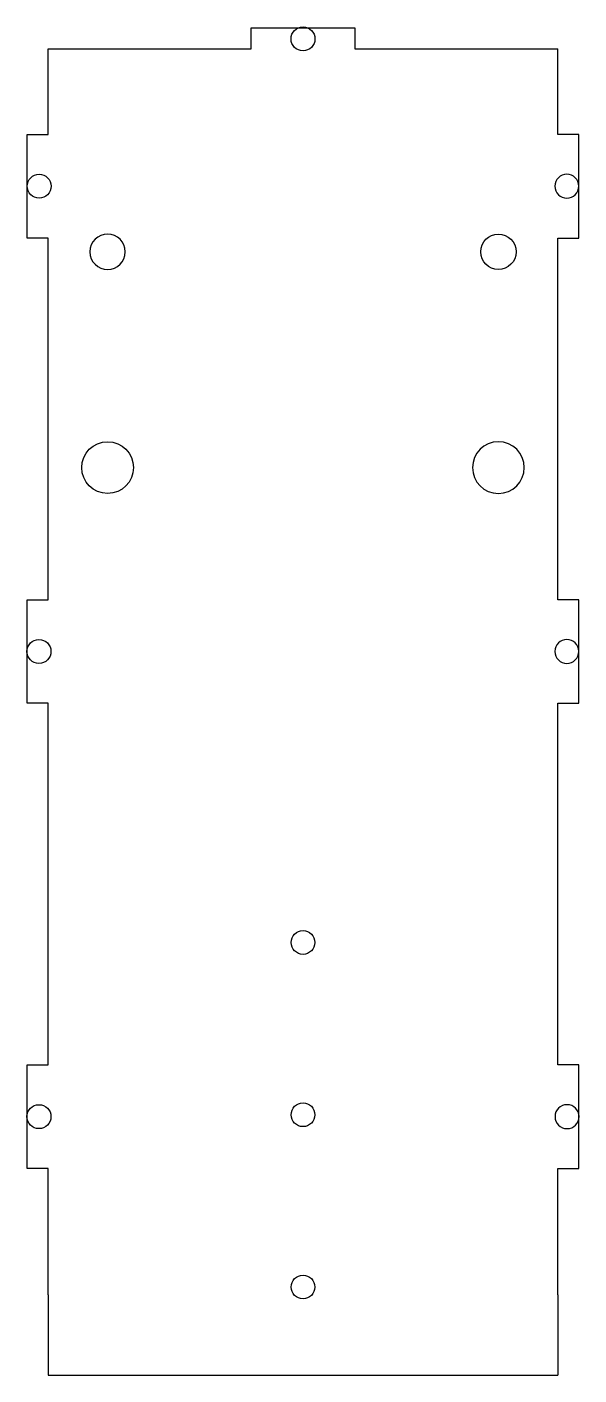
# Model space of a CAD drawing. Extents: x -1.6 to 1.6, y -2.97 to 4.85.
import ezdxf

# ---------------------------------------------------------------- set-up
doc = ezdxf.new("R2010")
doc.units = 0
doc.layers.add('VISIBLE', color=7, linetype='CONTINUOUS')

msp = doc.modelspace()

# ---------------------------------------------------------------- linework, layer by layer
at = {"layer": 'VISIBLE'}
for p, q in [((-0.3, 4.724), (-0.3, 4.846)), ((-0.3, 4.846), (0.3, 4.846)), ((0.3, 4.846), (0.3, 4.724)), ((-1.478, 4.2258), (-1.478, 4.724)), ((-1.478, 4.724), (-0.3, 4.724)), ((0.3, 4.724), (1.478, 4.724)), ((1.478, 4.2258), (1.478, 4.724)), ((-1.6, 3.6258), (-1.6, 4.2258)), ((-1.6, 4.2258), (-1.478, 4.2258)), ((1.6, 4.2258), (1.478, 4.2258)), ((1.6, 3.6258), (1.6, 4.2258)), ((-1.478, 3.6258), (-1.6, 3.6258)), ((-1.478, 1.5258), (-1.478, 3.6258)), ((-1.478, 1.5258), (-1.478, 3.6258)), ((1.478, 1.5258), (1.478, 3.6258)), ((1.478, 3.6258), (1.6, 3.6258)), ((-1.6, 0.9258), (-1.6, 1.5258)), ((-1.6, 1.5258), (-1.478, 1.5258)), ((1.6, 1.5258), (1.478, 1.5258)), ((1.6, 0.9258), (1.6, 1.5258)), ((-1.478, 0.9258), (-1.6, 0.9258)), ((-1.478, -1.1742), (-1.478, 0.9258)), ((1.478, -1.1742), (1.478, 0.9258)), ((1.478, 0.9258), (1.6, 0.9258)), ((-1.6, -1.7742), (-1.6, -1.1742)), ((-1.6, -1.1742), (-1.478, -1.1742)), ((1.6, -1.1742), (1.478, -1.1742)), ((1.6, -1.7742), (1.6, -1.1742)), ((-1.478, -1.7742), (-1.6, -1.7742)), ((-1.478, -2.5092), (-1.478, -1.7742)), ((1.478, -1.7742), (1.6, -1.7742)), ((1.478, -2.5092), (1.478, -1.7742)), ((-1.478, -2.5092), (-1.478, -2.974)), ((1.478, -2.5092), (1.478, -2.974)), ((-1.478, -2.974), (1.478, -2.974))]:
    msp.add_line(p, q, dxfattribs=at)
for centre, radius in [((0, 4.7814), 0.0695), ((-1.53, 3.9263), 0.0695), ((1.133, 3.5458), 0.1025), ((-1.133, 2.2933), 0.15), ((-1.531, 1.2263), 0.0695), ((0, -0.4631), 0.069), ((-1.531, -1.4742), 0.0695), ((0, -1.4631), 0.069), ((0, -2.4631), 0.069)]:
    msp.add_circle(centre, radius, dxfattribs=at)
at = {"layer": 'VISIBLE', "extrusion": (0, 0, -1)}
for centre, radius in [((-1.53, 3.9263), 0.0695), ((1.133, 3.5458), 0.1025), ((-1.133, 2.2933), 0.15), ((-1.53, 1.2263), 0.0695), ((-1.531, -1.4742), 0.0695)]:
    msp.add_circle(centre, radius, dxfattribs=at)

doc.saveas('drawing.dxf')
